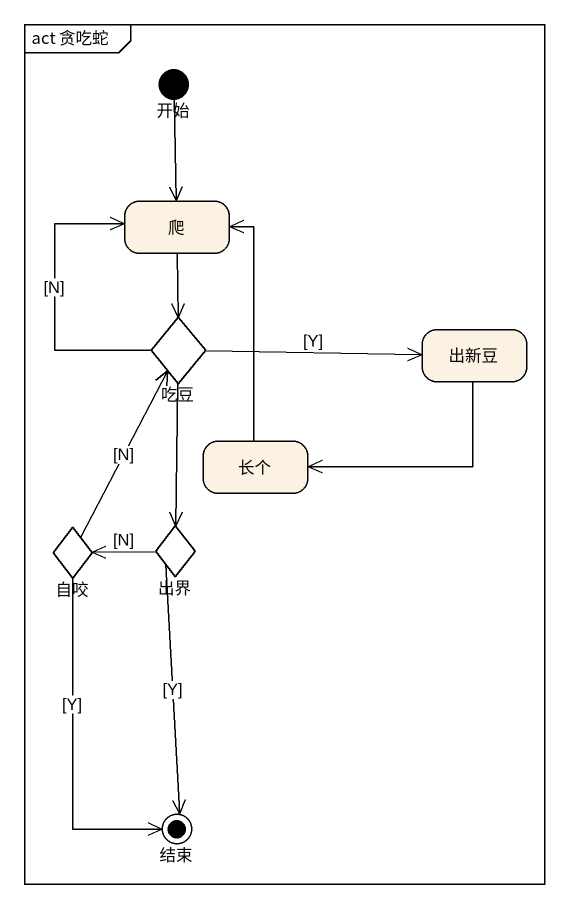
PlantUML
@startuml
mainframe act 贪吃蛇
hide empty description
state 开始 <<start>>
state 爬
state 吃豆 <<choice>>
state 出新豆
state 长个
state 自咬 <<choice>>
state 出界 <<choice>>
state 结束 <<end>>
开始 --> 爬
爬 --> 吃豆
吃豆 -up-> 爬 : [N]
吃豆 -right-> 出新豆 : [Y]
吃豆 --> 出界
出新豆 -left-> 长个
长个 -up-> 爬
自咬 -up-> 吃豆 : [N]
自咬 --> 结束 : [Y]
出界 -left-> 自咬 : [N]
出界 --> 结束 : [Y]
@enduml
